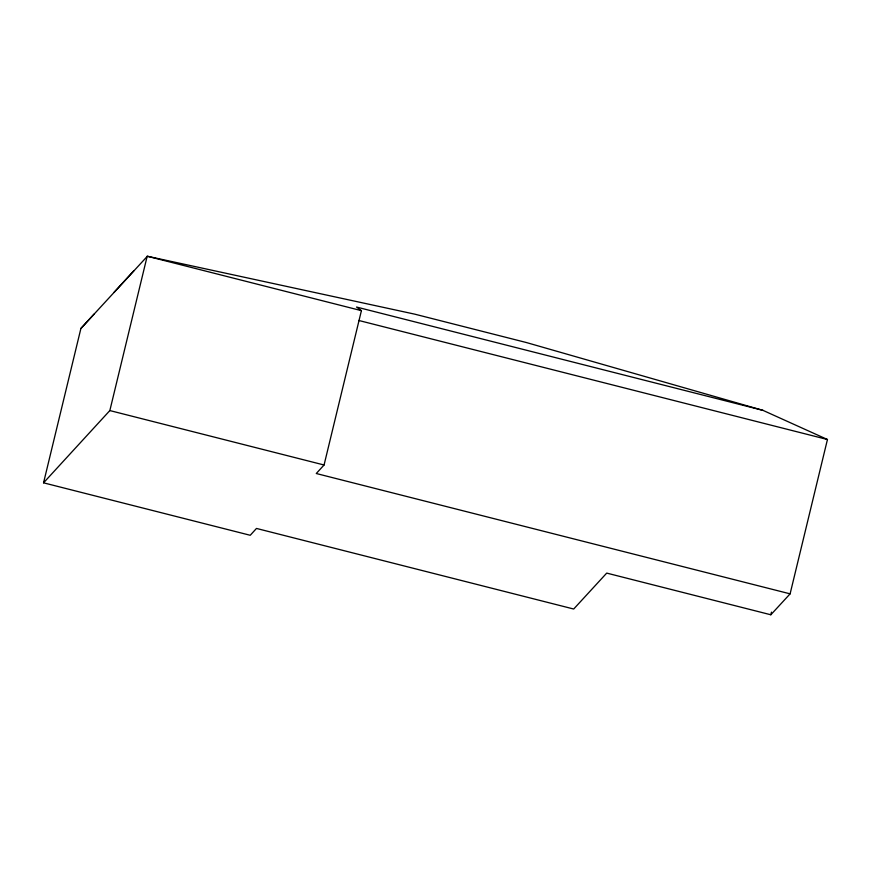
<?xml version="1.0" encoding="UTF-8"?>
<svg xmlns="http://www.w3.org/2000/svg" width="871" height="871" viewBox="0 0 871 871"><rect width="100%" height="100%" fill="white"/><g stroke="black" fill="none" stroke-linecap="round" stroke-linejoin="round"><path stroke-width="1.31" d="M43.55 482.828L80.894 328.487L147.362 256.248L414.694 314.148L526.28 342.51L762.974 410.361L827.45 439.507L790.106 593.848L770.835 614.774L606.717 573.096L573.695 609.025L256.477 528.436L250.238 535.284L43.55 482.828L109.844 410.568L147.188 256.226L361.411 310.653L324.066 464.994L316.271 473.508L790.106 593.848M770.835 614.774L771.477 612.128M80.894 328.487L94.155 314.028M114.047 292.351L133.938 270.663M762.974 410.361L356.544 307.049L361.411 310.653M358.808 320.484L827.45 439.507M109.844 410.568L324.066 464.994"/></g></svg>
